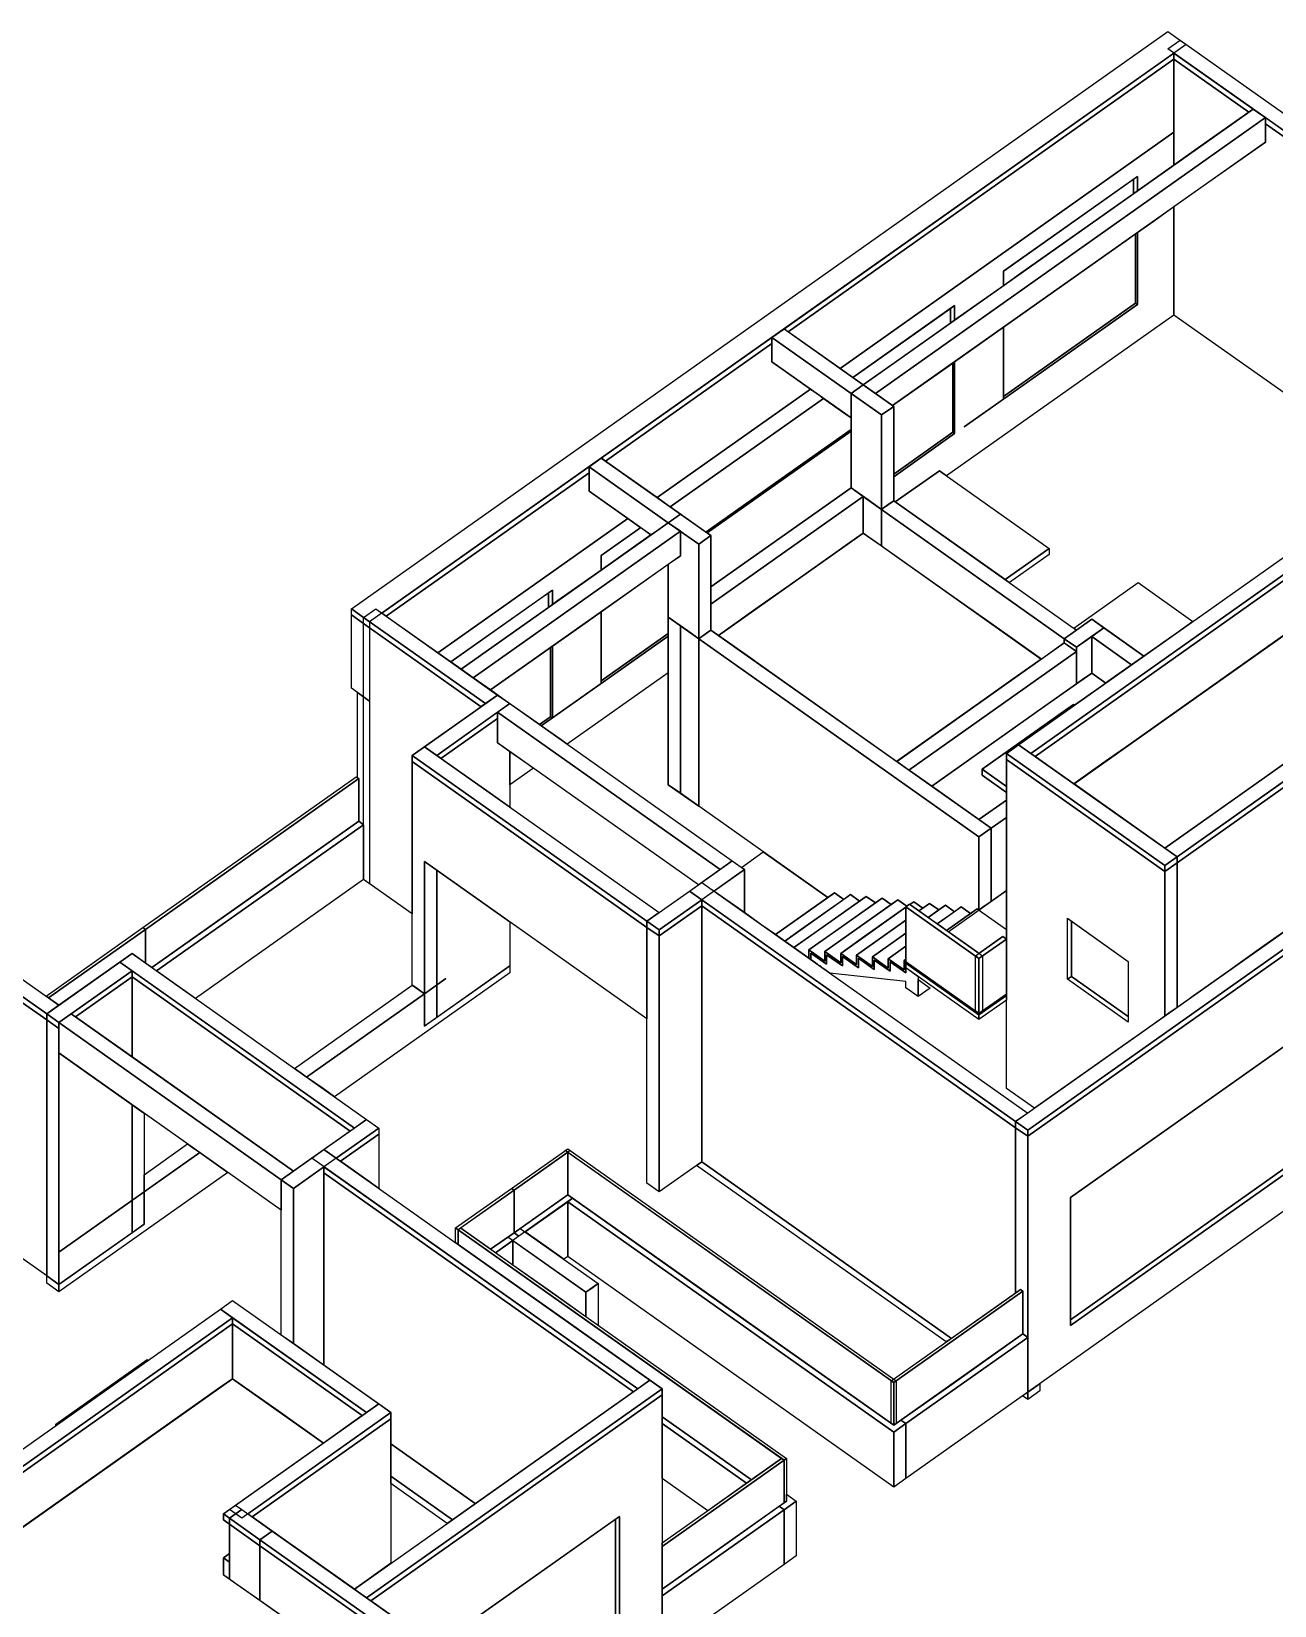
# Model space of a CAD drawing. Extents: x -28991 to 7566, y 11015 to 38494.
# Drawn here: x -15733 to -1308, y 20228 to 38494 of the extents above; entities that cross this region are included whole.
import ezdxf

# ---------------------------------------------------------------- set-up
doc = ezdxf.new("R2010")
doc.units = 0
doc.header["$LTSCALE"] = 1000
doc.header["$MEASUREMENT"] = 0
doc.layers.add('AE-FLOR', color=151, linetype='CONTINUOUS')

msp = doc.modelspace()

# ---------------------------------------------------------------- linework, layer by layer
at = {"layer": 'AE-FLOR', "linetype": 'Continuous'}
for points in [[(-12020.8152, 31793.6522), (-2545.5843, 38493.6522), (-2333.4523, 38343.6522), (-11808.6832, 31643.6522)], [(-2545.5843, 38293.6522), (-2404.163, 38393.6522), (-989.9494, 37393.6522), (-1131.3708, 37293.6522)], [(-11666.5117, 31743.1216), (-11667.262, 31743.6521), (-7141.7785, 34943.6522), (-7141.7785, 34943.6522), (-7004.0659, 35041.0297), (-2474.8737, 38243.6522), (-2474.8737, 38172.9415), (-6950.3571, 35008.2968), (-6974.8494, 35025.6155), (-7000.3571, 35043.6522), (-7004.0659, 35041.0297), (-7141.7785, 34943.6522), (-7141.7785, 34872.9415), (-9071.683, 33508.2929), (-9107.4287, 33533.5689), (-9121.683, 33543.6482), (-9263.1044, 33443.6482), (-9263.1044, 33372.9376), (-11617.262, 31708.2968)], [(-1414.2135, 37422.9416), (-1414.2135, 37493.6522), (-1467.2465, 37531.1522), (-1555.6349, 37593.6522), (-1589.4397, 37569.7486), (-1605.6348, 37558.2969), (-2474.8737, 38172.9415), (-2474.8737, 38243.6522), (-1467.2465, 37531.1522), (-1414.2135, 37493.6522), (-1414.2135, 37493.6522), (-1131.3708, 37293.6522), (-1131.3708, 37222.9415)], [(-6621.9154, 34776.0535), (-6950.3571, 35008.2968), (-2474.8737, 38172.9415), (-2474.8737, 37324.4134), (-6350.3571, 34584.0328)], [(-2474.8737, 38172.9415), (-1605.6348, 37558.2969), (-2167.3235, 37161.123), (-2474.8737, 36943.6522)], [(-6081.1239, 34393.6482), (-1555.6349, 37593.6522), (-1414.2135, 37493.6522), (-5939.7025, 34293.6482)], [(-5939.702, 34293.6485), (-1414.2135, 37493.6522), (-1414.2135, 37210.8095), (-5739.702, 34152.2272)], [(-6263.5142, 34522.6256), (-6270.0609, 34527.2548), (-6283.8487, 34537.0042), (-6350.3571, 34584.0328), (-2474.8737, 37324.4134), (-2474.8737, 36943.6522), (-2849.1736, 36678.9822), (-2899.1378, 36643.6521), (-2899.1378, 36812.2813), (-4454.7727, 35712.2814), (-4454.7727, 35543.6522), (-4956.2169, 35189.0775), (-5020.4581, 35143.6521), (-5020.4581, 35312.2813), (-6200.3571, 34477.9668)], [(-2474.8737, 35203.0931), (-2474.8737, 36460.8095), (-2029.9264, 36775.4347), (-1414.2135, 37210.8095), (-1414.2135, 37422.9416), (-1131.3708, 37222.9415), (-1131.3708, 34253.0931)], [(-4454.7727, 35712.2814), (-4431.9515, 35728.4183), (-2946.5281, 36778.7713), (-2946.5281, 36610.1421), (-4255.2924, 35684.706), (-4454.7727, 35543.6522)], [(-2946.5281, 36778.7713), (-2899.1378, 36812.2813), (-2899.1378, 36643.6521), (-2946.5281, 36610.1421)], [(-5727.57, 33047.6403), (-5727.57, 33327.3888), (-5020.4581, 33827.3924), (-5020.4581, 34660.8094), (-4772.2724, 34836.3032), (-4454.7727, 35060.8095), (-4454.7727, 34227.3925), (-4910.8364, 33904.9066), (-2899.1378, 35327.3924), (-2899.1378, 36160.8094), (-2706.1091, 36297.3014), (-2474.8737, 36460.8095), (-2474.8737, 35203.0931), (-5113.961, 33336.9765), (-5197.2348, 33395.86), (-5708.6309, 33034.2484)], [(-4454.7727, 35060.8095), (-3004.2601, 36086.4767), (-2920.7046, 36145.5594), (-2920.7046, 35342.6424), (-4454.7727, 34257.8925)], [(-2920.7046, 35342.6424), (-2920.7046, 36145.5594), (-2899.1378, 36160.8094), (-2899.1378, 35327.3924)], [(-6200.3571, 34477.9668), (-5252.9513, 35147.8838), (-5067.8484, 35278.7713), (-5067.8484, 35110.1421), (-5718.689, 34649.9284), (-6081.1183, 34393.6522)], [(-5067.8484, 35278.7713), (-5020.4581, 35312.2813), (-5020.4581, 35143.6521), (-5067.8484, 35110.1421)], [(-4454.7727, 34257.8925), (-4239.1051, 34410.3925), (-2920.7046, 35342.6424), (-2899.1378, 35327.3924), (-4454.7727, 34227.3925)], [(-7141.7785, 34943.6522), (-7000.3571, 35043.6522), (-6081.1183, 34393.6522), (-6222.5396, 34293.6522)], [(-7141.7785, 34660.8095), (-7141.7785, 34943.6522), (-6222.5396, 34293.6522), (-6222.5396, 34010.8095)], [(-8886.6512, 33377.4556), (-9071.683, 33508.2929), (-7141.7785, 34872.9415), (-7141.7785, 34660.8095), (-6986.4182, 34550.9532), (-6691.7785, 34342.6114), (-8471.683, 33084.0288)], [(-5727.57, 34143.6486), (-5739.702, 34152.2272), (-5262.3078, 34489.7959), (-5042.0249, 34645.5594), (-5042.0249, 33842.6424), (-5727.57, 33357.8888)], [(-5042.0249, 33842.6424), (-5042.0249, 34645.5594), (-5020.4581, 34660.8094), (-5020.4581, 33827.3924)], [(-8338.9784, 32990.1925), (-8348.9824, 32997.2664), (-8370.0516, 33012.1645), (-8471.683, 33084.0288), (-6691.7785, 34342.6114), (-6619.6171, 34291.5856), (-6604.6574, 34281.0075), (-6597.5542, 34275.9848), (-6541.7785, 34236.5454), (-8321.683, 32977.9628)], [(-6222.5448, 34293.6486), (-6081.1234, 34393.6486), (-5727.57, 34143.6486), (-5868.9914, 34043.6486)], [(-8202.4437, 32893.6486), (-8321.683, 32977.9628), (-6541.7785, 34236.5454), (-6279.0701, 34050.7825), (-6222.5448, 34010.8131), (-6222.5448, 33875.3816), (-6873.9024, 33414.8022), (-7906.6843, 32684.5151)], [(-5996.4342, 33037.756), (-6222.5396, 33197.6367), (-6222.5448, 33197.6331), (-6222.5448, 34293.6486), (-5868.9914, 34043.6486), (-5868.9914, 32947.6403)], [(-5868.9914, 34043.6486), (-5727.57, 34143.6486), (-5727.57, 33047.6331), (-5778.5475, 33011.5865), (-5868.9862, 32947.6367), (-5868.9862, 32523.3726), (-5868.9914, 32523.369)], [(-7902.5895, 32681.6196), (-7906.6843, 32684.5151), (-6222.5448, 33875.3816), (-6222.5448, 33856.3816), (-7893.2493, 32675.0151)], [(-7848.8903, 32643.6486), (-7893.2493, 32675.0151), (-6222.5448, 33856.3816), (-6222.5448, 33197.6331), (-7848.8903, 32047.6331)], [(-5727.57, 33357.8888), (-5042.0249, 33842.6424), (-5020.4581, 33827.3924), (-5727.57, 33327.3888)], [(-4277.9959, 30217.1804), (883.8835, 33867.1803), (1025.3048, 33767.1803), (-4136.5745, 30117.1804)], [(-4136.5745, 30117.1804), (1025.3048, 33767.1803), (1025.3048, 33696.4696), (-4086.5745, 30081.8251)], [(-3965.8638, 29996.4697), (-4032.1847, 30043.3657), (-4052.0827, 30057.4357), (-4073.5625, 30072.6242), (-4076.31, 30074.5669), (-4086.5745, 30081.8251), (1025.3048, 33696.4696), (1025.3048, 33060.0735), (851.7423, 32937.3463), (-1494.5665, 31278.2554), (-1957.4001, 30950.9827), (-3034.2456, 30189.5379), (-3272.8941, 30020.7879), (-3500.1785, 29860.0736), (-3636.5745, 29763.627)], [(-9263.1044, 33443.6482), (-9121.683, 33543.6482), (-8202.4442, 32893.6482), (-8343.8656, 32793.6482)], [(-9263.1044, 33160.8055), (-9263.1044, 33443.6482), (-8343.8656, 32793.6482), (-8508.127, 32677.4979), (-8543.8656, 32652.2269)], [(-11604.3211, 31699.1462), (-11617.262, 31708.2968), (-9263.1044, 33372.9376), (-9263.1044, 33160.8055), (-9251.154, 33152.3553), (-8813.1044, 32842.6075), (-11017.262, 31284.0327)], [(-4685, 32311.025), (-5710, 33034.2484), (-5195, 33395.86), (-3925, 32495.86), (-4435, 32134.2484)], [(-4685, 32311.025), (-5710, 33034.2484), (-5195, 33395.86), (-3925, 32495.86), (-4435, 32134.2484)], [(-4685, 32311.025), (-5710, 33034.2484), (-5195, 33395.86), (-3925, 32495.86), (-4435, 32134.2484)], [(-4685, 32311.025), (-5710, 33034.2484), (-5195, 33395.86), (-3925, 32495.86), (-4435, 32134.2484)], [(-4685, 32311.025), (-5710, 33034.2484), (-5195, 33395.86), (-3925, 32495.86), (-4435, 32134.2484)], [(-7848.8903, 32047.6331), (-6222.5448, 33197.6331), (-6222.5444, 33197.6328), (-6081.1234, 33097.6331), (-7848.8903, 31847.6331)], [(-7848.8903, 31547.6403), (-7848.8903, 31847.6331), (-6081.1234, 33097.6331), (-6081.1234, 32673.369), (-6262.9522, 32544.7966), (-6399.3163, 32448.3726), (-6929.6464, 32073.3726), (-7327.394, 31792.1226), (-7761.0172, 31485.5047)], [(-4596.194, 31623.3726), (-5091.1688, 31973.3726), (-5939.6969, 32573.3726), (-6081.1183, 32673.3726), (-6081.1183, 33097.6367), (-3747.6659, 31447.6367), (-3747.6667, 31398.1386), (-3973.5584, 31238.409), (-4012.6659, 31210.7559)], [(175, 29417.0825), (-420, 29838.627), (-640, 29995.7618), (-920, 30192.1803), (-1420, 29836.7814), (-2580, 29017.1804), (-3635, 29763.627), (1025, 33060.0735), (2080, 32313.6269), (955, 31516.2862), (920, 31492.1803), (920, 31421.4697), (950, 31401.1592), (990, 31371.4697), (990, 31033.0635), (930, 30989.8132), (920, 30983.0634), (920, 30785.0735), (1345, 30485.0736), (2610, 29588.627), (2190, 29292.0983), (1275, 28642.1803)], [(175, 29417.0825), (-420, 29838.627), (-640, 29995.7618), (-920, 30192.1803), (-1420, 29836.7814), (-2580, 29017.1804), (-3635, 29763.627), (1025, 33060.0735), (2080, 32313.6269), (955, 31516.2862), (920, 31492.1803), (920, 31421.4697), (950, 31401.1592), (990, 31371.4697), (990, 31033.0635), (930, 30989.8132), (920, 30983.0634), (920, 30785.0735), (1345, 30485.0736), (2610, 29588.627), (2190, 29292.0983), (1275, 28642.1803)], [(175, 29417.0825), (-420, 29838.627), (-640, 29995.7618), (-920, 30192.1803), (-1420, 29836.7814), (-2580, 29017.1804), (-3635, 29763.627), (1025, 33060.0735), (2080, 32313.6269), (955, 31516.2862), (920, 31492.1803), (920, 31421.4697), (950, 31401.1592), (990, 31371.4697), (990, 31033.0635), (930, 30989.8132), (920, 30983.0634), (920, 30785.0735), (1345, 30485.0736), (2610, 29588.627), (2190, 29292.0983), (1275, 28642.1803)], [(175, 29417.0825), (-420, 29838.627), (-640, 29995.7618), (-920, 30192.1803), (-1420, 29836.7814), (-2580, 29017.1804), (-3635, 29763.627), (1025, 33060.0735), (2080, 32313.6269), (955, 31516.2862), (920, 31492.1803), (920, 31421.4697), (950, 31401.1592), (990, 31371.4697), (990, 31033.0635), (930, 30989.8132), (920, 30983.0634), (920, 30785.0735), (1345, 30485.0736), (2610, 29588.627), (2190, 29292.0983), (1275, 28642.1803)], [(175, 29417.0825), (-420, 29838.627), (-640, 29995.7618), (-920, 30192.1803), (-1420, 29836.7814), (-2580, 29017.1804), (-3635, 29763.627), (1025, 33060.0735), (2080, 32313.6269), (955, 31516.2862), (920, 31492.1803), (920, 31421.4697), (950, 31401.1592), (990, 31371.4697), (990, 31033.0635), (930, 30989.8132), (920, 30983.0634), (920, 30785.0735), (1345, 30485.0736), (2610, 29588.627), (2190, 29292.0983), (1275, 28642.1803)], [(-8343.8651, 32793.6486), (-8202.4437, 32893.6486), (-7848.8903, 32643.6486), (-7990.3117, 32543.6486)], [(-5868.9862, 32947.6367), (-5848.7832, 32961.9224), (-5727.57, 33047.6331), (-5727.57, 33047.6403), (-3606.2445, 31547.6367), (-3747.6659, 31447.6367)], [(-10873.4831, 31182.3657), (-11017.262, 31284.0327), (-8813.1044, 32842.6075), (-8705.82, 32766.7459), (-8683.5789, 32751.0191), (-8673.0184, 32743.5517), (-8663.1044, 32736.5415), (-9121.6774, 32412.2814), (-9121.6774, 32243.6522), (-9623.1217, 31889.0775), (-9687.363, 31843.6521), (-9687.363, 32012.2813), (-10867.262, 31177.9667)], [(-10748.023, 31093.6522), (-8343.8656, 32793.6482), (-8202.4442, 32693.6482), (-10606.6017, 30993.6522)], [(-9121.6774, 32412.2814), (-8663.1044, 32736.5415), (-8543.8656, 32652.2269), (-9121.6774, 32243.6522)], [(-8343.8651, 29753.0894), (-8343.8651, 32310.8058), (-8202.4442, 32410.8055), (-8202.4442, 32693.6482), (-8343.8651, 32793.6486), (-7990.3117, 32543.6486), (-7990.3117, 31447.6403), (-8117.7545, 31537.756), (-8343.86, 31697.6367), (-8343.86, 29753.0931), (-7990.3117, 29503.0967), (-7990.3117, 29503.0894)], [(-10606.6017, 30993.6522), (-8202.4442, 32693.6482), (-8202.4442, 32410.8055), (-10406.6018, 30852.2308)], [(-7990.3117, 32543.6486), (-7848.8903, 32643.6486), (-7848.8903, 31547.6331), (-7899.8678, 31511.5865), (-7990.3066, 31447.6367), (-7990.3066, 29503.2037), (-7990.3117, 29503.0894)], [(-7300, 31158.6127), (-7385, 31220.3396), (-7760, 31485.5047), (-6080, 32673.369), (-5870, 32523.369), (-5870, 32523.3726), (-4015, 31210.7559), (-4340, 30980.8493), (-4650, 30759.9008), (-5695, 30022.888)], [(-7300, 31158.6127), (-7385, 31220.3396), (-7760, 31485.5047), (-6080, 32673.369), (-5870, 32523.369), (-5870, 32523.3726), (-4015, 31210.7559), (-4340, 30980.8493), (-4650, 30759.9008), (-5695, 30022.888)], [(-7300, 31158.6127), (-7385, 31220.3396), (-7760, 31485.5047), (-6080, 32673.369), (-5870, 32523.369), (-5870, 32523.3726), (-4015, 31210.7559), (-4340, 30980.8493), (-4650, 30759.9008), (-5695, 30022.888)], [(-7300, 31158.6127), (-7385, 31220.3396), (-7760, 31485.5047), (-6080, 32673.369), (-5870, 32523.369), (-5870, 32523.3726), (-4015, 31210.7559), (-4340, 30980.8493), (-4650, 30759.9008), (-5695, 30022.888)], [(-7300, 31158.6127), (-7385, 31220.3396), (-7760, 31485.5047), (-6080, 32673.369), (-5870, 32523.369), (-5870, 32523.3726), (-4015, 31210.7559), (-4340, 30980.8493), (-4650, 30759.9008), (-5695, 30022.888)], [(-4400, 32107.907), (-4435, 32134.2484), (-3925, 32495.86), (-3925, 32425.1493), (-4385, 32098.893)], [(-4400, 32107.907), (-4435, 32134.2484), (-3925, 32495.86), (-3925, 32425.1493), (-4385, 32098.893)], [(-4400, 32107.907), (-4435, 32134.2484), (-3925, 32495.86), (-3925, 32425.1493), (-4385, 32098.893)], [(-4400, 32107.907), (-4435, 32134.2484), (-3925, 32495.86), (-3925, 32425.1493), (-4385, 32098.893)], [(-4400, 32107.907), (-4435, 32134.2484), (-3925, 32495.86), (-3925, 32425.1493), (-4385, 32098.893)], [(-9121.6774, 31760.8095), (-8343.8651, 32310.8058), (-8343.8651, 31507.8888), (-9121.6774, 30957.8925)], [(-10867.262, 31177.9667), (-9804.9296, 31929.1491), (-9734.7391, 31978.7813), (-9734.7391, 31810.1521), (-9981.5887, 31635.6031), (-10748.023, 31093.6522)], [(-9734.7391, 31978.7813), (-9687.363, 32012.2813), (-9687.363, 31843.6521), (-9734.7391, 31810.1521)], [(-3189.6003, 31503.0248), (-3429.4678, 31672.6367), (-3606.2445, 31547.6367), (-3638.387, 31570.3649), (-2892.0667, 32098.093), (-2255.0253, 31647.6367), (-2450.1775, 31509.6432), (-2824.5688, 31244.9085)], [(-12020.8152, 31722.9415), (-12020.8152, 31793.6522), (-11808.6832, 31643.6522), (-11808.6832, 31572.9415)], [(-11879.394, 31693.6521), (-11737.9726, 31793.6521), (-10323.7591, 30793.6521), (-10465.1804, 30693.6521)], [(-12020.8152, 30874.4134), (-12020.8152, 31722.9415), (-11808.6832, 31572.9415), (-11808.6832, 30724.4134)], [(-11808.6832, 31572.9413), (-11879.394, 31622.9416), (-11879.394, 31693.6521), (-10465.1804, 30693.6521), (-10513.473, 30659.5041), (-10515.1804, 30658.2968)], [(-11879.394, 28653.093), (-11879.394, 31622.9414), (-10515.1804, 30658.2968), (-11313.7085, 30093.6522), (-11313.7085, 28253.0929)], [(-9687.363, 31360.8094), (-9439.1772, 31536.3032), (-9121.6774, 31760.8095), (-9121.6774, 30927.3925), (-9687.363, 30527.3924)], [(-8343.86, 29753.0931), (-8343.86, 31697.6367), (-8202.4386, 31597.6367), (-8202.4386, 29653.0931)], [(-3747.6659, 31447.6367), (-3429.4678, 31672.6367), (-3288.0465, 31572.6367), (-3606.2445, 31347.6367)], [(-9591.9107, 30276.1573), (-9817.2869, 30435.5223), (-8343.8651, 31477.3888), (-8343.8651, 31053.0894), (-9517.2619, 30223.3726)], [(-9121.6774, 30957.8925), (-8517.8082, 31384.8925), (-8343.8651, 31507.8888), (-8343.8651, 31477.3888), (-9121.6774, 30927.3925)], [(-4942.6764, 28334.507), (-5020.1764, 28279.7062), (-5126.5242, 28354.9054), (-5204.0242, 28300.1046), (-5310.3719, 28375.3039), (-5387.8719, 28320.5031), (-5494.2197, 28395.7023), (-5540.3214, 28363.1035), (-5543.7172, 28365.5046), (-5575.1154, 28343.3027), (-5678.0675, 28416.1008), (-5755.5675, 28361.3), (-5861.9152, 28436.4992), (-5939.4152, 28381.6984), (-6045.763, 28456.8977), (-6123.263, 28402.0969), (-6229.6107, 28477.2961), (-6307.1107, 28422.4953), (-6413.4585, 28497.6946), (-6490.9584, 28442.8938), (-8202.4386, 29653.0931), (-8202.4386, 31597.6367), (-4737.6154, 29147.6367), (-4737.6154, 28299.1086), (-4758.8286, 28314.1085), (-4836.3286, 28259.3077)], [(-7990.3066, 31447.6367), (-7981.6481, 31453.7591), (-7848.8903, 31547.6331), (-7848.8903, 31547.6403), (-4596.194, 29247.6367), (-4737.6154, 29147.6367)], [(-3606.2453, 30923.3732), (-3606.2453, 31298.1386), (-3744.066, 31395.5926), (-3747.6659, 31398.1381), (-3747.6659, 31447.6367), (-3606.2445, 31347.6367), (-3606.2445, 30923.3726)], [(-3606.2445, 31347.6367), (-3429.4678, 31472.6367), (-3429.4678, 31048.3727), (-3536.8195, 30972.4636), (-3606.2445, 30923.3726)], [(-3429.4678, 31472.6367), (-3288.0465, 31572.6367), (-2824.5688, 31244.9085), (-2888.7439, 31199.5299), (-2965.9902, 31144.9085)], [(-3429.4678, 31048.3727), (-3429.4678, 31472.6367), (-2965.9902, 31144.9085), (-3252.5985, 30942.2458), (-3265.9902, 30932.7765)], [(-10235.6684, 30731.3626), (-10406.6018, 30852.2308), (-9792.4853, 31286.4767), (-9708.9297, 31345.5594), (-9708.9297, 30542.6424), (-9838.8536, 30450.7723)], [(-9708.9297, 30542.6424), (-9708.9297, 31345.5594), (-9687.363, 31360.8094), (-9687.363, 30527.3924)], [(-5690.0648, 30021.1202), (-5692.5648, 30022.888), (-3747.6667, 31398.1386), (-3606.2453, 31298.1386), (-5551.1435, 29922.888)], [(-5544.2699, 29918.0276), (-5551.1435, 29922.888), (-3606.2453, 31298.1386), (-3606.2453, 30923.3721), (-3971.765, 30664.9106), (-5286.1435, 29735.5047)], [(-5285, 29735.5047), (-3980, 30659.0109), (-3605, 30923.372), (-3605, 30923.3726), (-3430, 31048.3727), (-3265, 30932.7765), (-3410, 30831.859), (-3630, 30675.2386), (-3640, 30683.2969), (-3730, 30621.2583), (-4700, 29933.2969), (-4700, 29862.5862), (-4420, 29662.5862), (-4420, 29572.6367), (-4740, 29347.6367)], [(-5285, 29735.5047), (-3980, 30659.0109), (-3605, 30923.372), (-3605, 30923.3726), (-3430, 31048.3727), (-3265, 30932.7765), (-3410, 30831.859), (-3630, 30675.2386), (-3640, 30683.2969), (-3730, 30621.2583), (-4700, 29933.2969), (-4700, 29862.5862), (-4420, 29662.5862), (-4420, 29572.6367), (-4740, 29347.6367)], [(-5285, 29735.5047), (-3980, 30659.0109), (-3605, 30923.372), (-3605, 30923.3726), (-3430, 31048.3727), (-3265, 30932.7765), (-3410, 30831.859), (-3630, 30675.2386), (-3640, 30683.2969), (-3730, 30621.2583), (-4700, 29933.2969), (-4700, 29862.5862), (-4420, 29662.5862), (-4420, 29572.6367), (-4740, 29347.6367)], [(-5285, 29735.5047), (-3980, 30659.0109), (-3605, 30923.372), (-3605, 30923.3726), (-3430, 31048.3727), (-3265, 30932.7765), (-3410, 30831.859), (-3630, 30675.2386), (-3640, 30683.2969), (-3730, 30621.2583), (-4700, 29933.2969), (-4700, 29862.5862), (-4420, 29662.5862), (-4420, 29572.6367), (-4740, 29347.6367)], [(-5285, 29735.5047), (-3980, 30659.0109), (-3605, 30923.372), (-3605, 30923.3726), (-3430, 31048.3727), (-3265, 30932.7765), (-3410, 30831.859), (-3630, 30675.2386), (-3640, 30683.2969), (-3730, 30621.2583), (-4700, 29933.2969), (-4700, 29862.5862), (-4420, 29662.5862), (-4420, 29572.6367), (-4740, 29347.6367)], [(-11879.3939, 28653.0931), (-11879.3939, 29289.4892), (-11935.9626, 29329.4893), (-11935.9626, 29824.4638), (-11950.1045, 29834.4636), (-11950.1045, 30824.4134), (-11808.6832, 30724.4134), (-11808.6832, 28603.0931)], [(-11172.2871, 30193.6522), (-10323.7591, 30793.6521), (-10182.3377, 30693.6521), (-11030.8658, 30093.6522)], [(-10323.759, 30593.6522), (-10182.3376, 30693.6522), (-7601.3979, 28868.6522), (-7742.8193, 28768.6522)], [(-10983.6481, 30060.2642), (-11030.8658, 30093.6522), (-10323.759, 30593.6522), (-10323.759, 30522.9415), (-10980.8658, 30058.2968)], [(-10412.1383, 29656.1458), (-10980.8658, 30058.2968), (-10323.759, 30522.9415), (-10323.759, 30240.0988), (-10280.592, 30209.5751), (-10182.3377, 30140.0989), (-10182.3377, 29493.6522)], [(-10323.759, 30240.0988), (-10323.759, 30593.6522), (-7742.8193, 28768.6522), (-7970.7418, 28607.4866), (-7992.8192, 28591.8755)], [(-9838.8536, 30450.7723), (-9708.9297, 30542.6424), (-9687.363, 30527.3924), (-9817.2869, 30435.5223)], [(-4700, 29933.2969), (-3640, 30683.2969), (-3630, 30675.2386), (-3650, 30661.8082), (-4420, 30117.1804), (-4420, 29733.2969)], [(-4700, 29933.2969), (-3640, 30683.2969), (-3630, 30675.2386), (-3650, 30661.8082), (-4420, 30117.1804), (-4420, 29733.2969)], [(-4700, 29933.2969), (-3640, 30683.2969), (-3630, 30675.2386), (-3650, 30661.8082), (-4420, 30117.1804), (-4420, 29733.2969)], [(-4700, 29933.2969), (-3640, 30683.2969), (-3630, 30675.2386), (-3650, 30661.8082), (-4420, 30117.1804), (-4420, 29733.2969)], [(-4700, 29933.2969), (-3640, 30683.2969), (-3630, 30675.2386), (-3650, 30661.8082), (-4420, 30117.1804), (-4420, 29733.2969)], [(-11313.7085, 30093.6522), (-11172.2871, 30193.6522), (-8449.926, 28268.6522), (-8591.3474, 28168.6522)], [(-10182.3377, 30140.0989), (-9970.5805, 29990.3639), (-9908.6832, 29946.5959), (-10182.3377, 29753.093)], [(-4419.4172, 30117.1804), (-4277.9959, 30217.1804), (-2439.5183, 28917.1804), (-2580.9396, 28817.1804)], [(-2580.9396, 29017.1804), (-989.9494, 30142.1803), (-848.5281, 30042.1803), (-2439.5183, 28917.1804)], [(-11313.7085, 30022.9415), (-11313.7085, 30093.6522), (-8591.3474, 28168.6522), (-8591.3474, 28097.9415)], [(-11172.2871, 28862.2813), (-11172.2871, 27327.8596), (-11285.948, 27408.23), (-11313.7085, 27427.8596), (-11313.7085, 30022.9415), (-8591.3474, 28097.9415), (-8591.3474, 27037.2813)], [(-4419.4172, 30046.4697), (-4419.4172, 30117.1804), (-2580.9396, 28817.1804), (-2580.9396, 28746.4697)], [(-4419.4172, 26228.0931), (-4419.4172, 30046.4697), (-2580.9396, 28746.4697), (-2580.9396, 27068.6523), (-2876.2891, 26859.8086), (-2964.4861, 26797.4439), (-4094.5435, 25998.3727)], [(-2439.5183, 28917.1804), (-919.2387, 29992.1803), (-919.2387, 29921.4697), (-2439.5183, 28846.4697)], [(-14439.1205, 28094.4639), (-11964.2469, 29844.4638), (-11935.9626, 29824.4638), (-14410.8362, 28074.4639)], [(-14346.3074, 27638.0236), (-14410.8362, 27683.6524), (-14410.8362, 28074.4639), (-11935.9626, 29824.4638), (-11935.9626, 29329.489), (-14337.1817, 27631.5707)], [(-4700, 29862.5862), (-4700, 29933.2969), (-4420, 29733.2969), (-4420, 29662.5862)], [(-4700, 29862.5862), (-4700, 29933.2969), (-4420, 29733.2969), (-4420, 29662.5862)], [(-4700, 29862.5862), (-4700, 29933.2969), (-4420, 29733.2969), (-4420, 29662.5862)], [(-4700, 29862.5862), (-4700, 29933.2969), (-4420, 29733.2969), (-4420, 29662.5862)], [(-4700, 29862.5862), (-4700, 29933.2969), (-4420, 29733.2969), (-4420, 29662.5862)], [(-2439.5183, 28846.4697), (-919.2387, 29921.4697), (-919.2387, 29037.5862), (-1202.0815, 28837.5862), (-1202.0815, 28554.7788), (-919.2387, 28754.7788), (-919.2387, 28243.6522), (-1430.3471, 27882.244), (-1594.6319, 27766.0771), (-1731.4437, 27669.3366), (-1841.6393, 27591.4165), (-1921.231, 27535.1367), (-2274.487, 27285.347), (-2295.7033, 27270.3448), (-2439.5183, 27168.6523)], [(-4737.6154, 29347.6367), (-4419.4172, 29572.6367), (-4419.4172, 29372.6367), (-4596.194, 29247.6367)], [(-14284.649, 27594.4245), (-14337.1817, 27631.5707), (-13378.4604, 28309.4891), (-11935.9626, 29329.489), (-11879.394, 29289.4891), (-14280.6131, 27591.5707)], [(-14265.0591, 27580.5724), (-14280.6131, 27591.5707), (-11879.394, 29289.4891), (-11879.394, 28653.093), (-13830.6131, 27273.3727)], [(-4737.6154, 29147.6367), (-4596.194, 29247.6367), (-4596.194, 28399.1086), (-4675.9042, 28342.7449), (-4737.6154, 28299.1086)], [(-4596.194, 29247.6367), (-4419.4172, 29372.6367), (-4419.4172, 28524.1086), (-4448.6207, 28503.4587), (-4596.194, 28399.1086)], [(-11172.2871, 28862.2813), (-11030.8658, 28762.2813), (-11030.8658, 27053.093), (-11172.2871, 26953.093)], [(-8096.3722, 28518.6525), (-7601.3975, 28868.6525), (-7459.9761, 28768.6525), (-7954.9508, 28418.6525)], [(-7255.9664, 28124.3952), (-7459.9761, 28268.6518), (-7459.9761, 28768.6525), (-7494.936, 28793.3729), (-7240.7734, 28973.093), (-6490.9585, 28442.8938), (-7098.675, 28013.1734)], [(-2580.9396, 28817.1804), (-2439.5183, 28917.1804), (-2439.5183, 28846.4697), (-2580.9396, 28746.4697)], [(-11030.8658, 28762.2813), (-10683.0608, 28516.346), (-10182.3377, 28162.2814), (-10182.3377, 27653.093), (-11030.8658, 27053.093)], [(-7526.1394, 28315.4364), (-7813.5299, 28518.6522), (-7459.9761, 28768.6525), (-7459.9761, 28268.6518)], [(-4313.3514, 25843.6522), (-282.8428, 28693.6521), (-141.4214, 28593.6521), (-4171.93, 25743.6522)], [(-2580.9396, 28746.4697), (-2439.5183, 28846.4697), (-2439.5183, 27168.6523), (-2518.7982, 27112.5929), (-2580.9396, 27068.6523)], [(-8591.3474, 28168.6522), (-8096.3726, 28518.6522), (-7954.9513, 28418.6522), (-8449.926, 28068.6522)], [(-8096.3726, 28518.6522), (-7954.9513, 28618.6522), (-4171.93, 25943.6522), (-4313.3514, 25843.6522)], [(-7098.675, 28013.1734), (-6413.4585, 28497.6946), (-6307.1107, 28422.4953), (-6797.9466, 28075.422), (-6992.3272, 27937.9741)], [(-5095, 28047.3066), (-4420, 28524.1086), (-4420, 27960.5047), (-4460, 27990.5047), (-4740, 27795.5046)], [(-5095, 28047.3066), (-4420, 28524.1086), (-4420, 27960.5047), (-4460, 27990.5047), (-4740, 27795.5046)], [(-5095, 28047.3066), (-4420, 28524.1086), (-4420, 27960.5047), (-4460, 27990.5047), (-4740, 27795.5046)], [(-5095, 28047.3066), (-4420, 28524.1086), (-4420, 27960.5047), (-4460, 27990.5047), (-4740, 27795.5046)], [(-5095, 28047.3066), (-4420, 28524.1086), (-4420, 27960.5047), (-4460, 27990.5047), (-4740, 27795.5046)], [(-4171.93, 25743.6522), (-141.4214, 28593.6521), (-141.4214, 28522.9414), (-4171.93, 25672.9415)], [(-4171.93, 25672.9415), (-141.4214, 28522.9414), (-141.4214, 27462.2813), (-3676.9552, 24962.2814), (-3676.9552, 23477.3925), (-141.4214, 25977.3924), (-141.4214, 25553.093), (-4171.93, 22703.093)], [(-8449.926, 28068.6522), (-7954.9513, 28418.6522), (-7954.9513, 28347.9415), (-8449.926, 27997.9415)], [(-8449.926, 27997.9415), (-7954.9513, 28347.9415), (-7954.9513, 25378.093), (-8449.926, 25028.093)], [(-7954.9513, 28347.9415), (-7954.9513, 28418.6522), (-4313.3514, 25843.6522), (-4313.3514, 25772.9415)], [(-7954.9513, 25378.093), (-7954.9513, 28347.9415), (-4313.3514, 25772.9415), (-4313.3514, 23854.4639), (-4791.4079, 23516.4268), (-5056.7828, 23328.7784)], [(-6992.3272, 27937.9741), (-6229.6107, 28477.2961), (-6123.263, 28402.0969), (-6614.0988, 28055.0235), (-6885.9794, 27862.7749)], [(-6885.9794, 27862.7749), (-6045.763, 28456.8977), (-5939.4152, 28381.6984), (-6430.251, 28034.6251), (-6710.4434, 27836.4992), (-6710.4434, 27738.6522)], [(-6710.4434, 27836.4992), (-5861.9152, 28436.4992), (-5755.5675, 28361.3), (-6246.4033, 28014.2266), (-6526.5956, 27816.1008), (-6526.5956, 27706.4992)], [(-6526.5956, 27816.1008), (-5678.0675, 28416.1008), (-5575.1154, 28343.3027), (-5586.1436, 28335.5046), (-5586.1436, 28330.7023), (-6062.5555, 27993.8282), (-6342.7478, 27795.7023), (-6342.7478, 27686.1008)], [(-6342.7478, 27795.7023), (-5586.1436, 28330.7023), (-5586.1436, 28180.3039), (-5878.7078, 27973.4297), (-6158.9001, 27775.3039), (-6158.9001, 27665.7023)], [(-5586.1436, 28335.5046), (-5543.7172, 28365.5046), (-4695.189, 27765.5046), (-4737.6154, 27735.5046)], [(-5586.1436, 27699.1085), (-5586.1436, 28335.5046), (-4737.6154, 27735.5046), (-4737.6154, 27099.1085)], [(-5530.3327, 28356.0404), (-5540.3214, 28363.1035), (-5494.2197, 28395.7023), (-5387.8719, 28320.5031), (-5433.9737, 28287.9042)], [(-5407.1933, 28268.9677), (-5433.9737, 28287.9042), (-5310.3719, 28375.3039), (-5204.0242, 28300.1046), (-5327.6259, 28212.705)], [(-5284.0539, 28181.8949), (-5327.6259, 28212.705), (-5126.5242, 28354.9054), (-5020.1764, 28279.7062), (-5221.2781, 28137.5058)], [(-5160.9144, 28094.8222), (-5221.2781, 28137.5058), (-4942.6764, 28334.507), (-4836.3286, 28259.3077), (-5114.9304, 28062.3066)], [(-4749.9261, 27804.2096), (-5114.9304, 28062.3066), (-4758.8286, 28314.1085), (-4419.4172, 28074.1084), (-4419.4172, 27960.5047), (-4461.8437, 27990.5047), (-4737.6154, 27795.5046)], [(-16970.5625, 28093.6523), (-16829.1412, 28193.6523), (-15414.9276, 27193.6523), (-15556.349, 27093.6523)], [(-8591.3474, 28097.9415), (-8591.3474, 28168.6522), (-8449.926, 28068.6522), (-8449.926, 27997.9415)], [(-6158.9001, 27775.3039), (-5586.1436, 28180.3039), (-5586.1436, 28029.9054), (-5694.86, 27953.0313), (-5975.0523, 27754.9054), (-5975.0523, 27645.3039)], [(-3712.3105, 28202.9668), (-3664.9343, 28169.4668), (-3664.9343, 27529.3954), (-3712.3105, 27495.8954)], [(-3712.3105, 27495.8954), (-3712.3105, 28202.9668), (-3005.2037, 27702.9668), (-3005.2037, 26995.8954)], [(-3664.9343, 27529.3954), (-3664.9343, 28169.4668), (-3597.9343, 28122.0907), (-3005.2037, 27702.9668), (-3005.2037, 27062.8954)], [(-15839.1919, 27222.9418), (-15839.1919, 27293.6522), (-15980.6132, 27393.6522), (-16014.4179, 27369.7487), (-16030.613, 27358.297), (-16899.8519, 27972.9416), (-16899.8519, 28043.6523), (-15556.349, 27093.6523), (-15556.349, 27022.9416)], [(-15551.1383, 27289.9678), (-15563.994, 27299.0582), (-14439.1203, 28094.464), (-14410.8361, 28074.464), (-15535.7097, 27279.0582)], [(-15535.7097, 27279.0582), (-14410.8361, 28074.464), (-14410.8361, 27683.6523), (-14566.3996, 27793.6523), (-14707.8209, 27693.6523), (-15414.9276, 27193.6523)], [(-8591.3474, 25128.093), (-8591.3474, 28097.9415), (-8449.926, 27997.9415), (-8449.926, 25028.093)], [(-5975.0523, 27754.9054), (-5586.1436, 28029.9054), (-5586.1436, 27879.507), (-5791.2045, 27734.507), (-5791.2045, 27624.9054)], [(-4780.0418, 27765.5046), (-4461.8437, 27990.5047), (-4419.4172, 27960.5047), (-4737.6154, 27735.5046)], [(-4737.6154, 27735.5046), (-4419.4172, 27960.5047), (-4419.4172, 27324.1086), (-4737.6154, 27099.1085)], [(-14707.8209, 27693.6523), (-14566.3996, 27793.6523), (-11844.0384, 25868.6523), (-11985.4598, 25768.6523)], [(-5586.1436, 27677.8953), (-5586.1436, 27568.2938), (-5769.9913, 27698.2938), (-5769.9913, 27588.6922), (-5953.8391, 27718.6922), (-5953.8391, 27609.0907), (-6137.6869, 27739.0907), (-6137.6869, 27629.4891), (-6321.5346, 27759.4891), (-6321.5346, 27649.8876), (-6505.3824, 27779.8876), (-6505.3824, 27670.286), (-6689.2301, 27800.286), (-6689.2301, 27723.6522), (-6694.5763, 27727.4324), (-6710.4434, 27738.6522), (-6710.4434, 27836.4992), (-6526.5956, 27706.4992), (-6526.5956, 27816.1008), (-6342.7478, 27686.1008), (-6342.7478, 27795.7023), (-6158.9001, 27665.7023), (-6158.9001, 27775.3039), (-5975.0523, 27645.3039), (-5975.0523, 27754.9054), (-5791.2045, 27624.9054), (-5791.2045, 27734.507), (-5607.3568, 27604.507), (-5607.3568, 27714.1085), (-4737.6154, 27099.1085), (-4737.6154, 27077.8953)], [(-5586.1436, 27395.0526), (-5586.1436, 27469.5067), (-6468.2222, 27567.376), (-6538.5484, 27617.1041), (-6546.449, 27622.6907), (-6556.3495, 27629.6913), (-6569.1191, 27638.7208), (-6586.2164, 27650.8105), (-6610.2903, 27667.8333), (-6633.9295, 27684.5487), (-6689.2301, 27723.6522), (-6689.2301, 27800.286), (-6505.3824, 27670.286), (-6505.3824, 27779.8876), (-6321.5346, 27649.8876), (-6321.5346, 27759.4891), (-6137.6869, 27629.4891), (-6137.6869, 27739.0907), (-5953.8391, 27609.0907), (-5953.8391, 27718.6922), (-5769.9913, 27588.6922), (-5769.9913, 27698.2938), (-5586.1436, 27568.2938), (-5586.1436, 27628.3978), (-5561.3948, 27610.8978), (-5444.7222, 27528.3978), (-5444.7222, 27295.0526)], [(-5586.1436, 27395.0526), (-5586.1436, 27469.5067), (-6468.2222, 27567.376), (-6538.5484, 27617.1041), (-6546.449, 27622.6907), (-6556.3495, 27629.6913), (-6569.1191, 27638.7208), (-6586.2164, 27650.8105), (-6610.2903, 27667.8333), (-6633.9295, 27684.5487), (-6689.2301, 27723.6522), (-6689.2301, 27800.286), (-6505.3824, 27670.286), (-6505.3824, 27779.8876), (-6321.5346, 27649.8876), (-6321.5346, 27759.4891), (-6137.6869, 27629.4891), (-6137.6869, 27739.0907), (-5953.8391, 27609.0907), (-5953.8391, 27718.6922), (-5769.9913, 27588.6922), (-5769.9913, 27698.2938), (-5586.1436, 27568.2938), (-5586.1436, 27628.3978), (-5561.3948, 27610.8978), (-5444.7222, 27528.3978), (-5444.7222, 27295.0526)], [(-5586.1436, 27395.0526), (-5586.1436, 27469.5067), (-6468.2222, 27567.376), (-6538.5484, 27617.1041), (-6546.449, 27622.6907), (-6556.3495, 27629.6913), (-6569.1191, 27638.7208), (-6586.2164, 27650.8105), (-6610.2903, 27667.8333), (-6633.9295, 27684.5487), (-6689.2301, 27723.6522), (-6689.2301, 27800.286), (-6505.3824, 27670.286), (-6505.3824, 27779.8876), (-6321.5346, 27649.8876), (-6321.5346, 27759.4891), (-6137.6869, 27629.4891), (-6137.6869, 27739.0907), (-5953.8391, 27609.0907), (-5953.8391, 27718.6922), (-5769.9913, 27588.6922), (-5769.9913, 27698.2938), (-5586.1436, 27568.2938), (-5586.1436, 27628.3978), (-5561.3948, 27610.8978), (-5444.7222, 27528.3978), (-5444.7222, 27295.0526)], [(-5586.1436, 27395.0526), (-5586.1436, 27469.5067), (-6468.2222, 27567.376), (-6538.5484, 27617.1041), (-6546.449, 27622.6907), (-6556.3495, 27629.6913), (-6569.1191, 27638.7208), (-6586.2164, 27650.8105), (-6610.2903, 27667.8333), (-6633.9295, 27684.5487), (-6689.2301, 27723.6522), (-6689.2301, 27800.286), (-6505.3824, 27670.286), (-6505.3824, 27779.8876), (-6321.5346, 27649.8876), (-6321.5346, 27759.4891), (-6137.6869, 27629.4891), (-6137.6869, 27739.0907), (-5953.8391, 27609.0907), (-5953.8391, 27718.6922), (-5769.9913, 27588.6922), (-5769.9913, 27698.2938), (-5586.1436, 27568.2938), (-5586.1436, 27628.3978), (-5561.3948, 27610.8978), (-5444.7222, 27528.3978), (-5444.7222, 27295.0526)], [(-5586.1436, 27395.0526), (-5586.1436, 27469.5067), (-6468.2222, 27567.376), (-6538.5484, 27617.1041), (-6546.449, 27622.6907), (-6556.3495, 27629.6913), (-6569.1191, 27638.7208), (-6586.2164, 27650.8105), (-6610.2903, 27667.8333), (-6633.9295, 27684.5487), (-6689.2301, 27723.6522), (-6689.2301, 27800.286), (-6505.3824, 27670.286), (-6505.3824, 27779.8876), (-6321.5346, 27649.8876), (-6321.5346, 27759.4891), (-6137.6869, 27629.4891), (-6137.6869, 27739.0907), (-5953.8391, 27609.0907), (-5953.8391, 27718.6922), (-5769.9913, 27588.6922), (-5769.9913, 27698.2938), (-5586.1436, 27568.2938), (-5586.1436, 27628.3978), (-5561.3948, 27610.8978), (-5444.7222, 27528.3978), (-5444.7222, 27295.0526)], [(-5791.2045, 27734.507), (-5586.1436, 27879.507), (-5586.1436, 27729.1085), (-5607.3568, 27714.1085), (-5607.3568, 27604.507)], [(-4780.0418, 27129.1085), (-4780.0418, 27765.5046), (-4737.6154, 27735.5046), (-4737.6154, 27099.1085)], [(-4737.6154, 27735.5046), (-4695.189, 27765.5046), (-4695.189, 27129.1085), (-4737.6154, 27099.1085)], [(-15556.349, 27093.6523), (-14707.8209, 27693.6523), (-14566.3996, 27593.6523), (-15414.9276, 26993.6523)], [(-15264.6513, 27087.3907), (-15273.5064, 27093.6522), (-14566.3996, 27593.6523), (-14566.3996, 27522.9416), (-15223.5064, 27058.2968)], [(-14566.3996, 27522.9416), (-14566.3996, 27593.6523), (-11985.4598, 25768.6523), (-12034.558, 25733.9346), (-12035.4598, 25733.2969)], [(-12349.5877, 26226.1295), (-12539.9782, 26360.756), (-11172.2871, 27327.8596), (-11172.2871, 26953.093), (-11148.3545, 26970.016), (-10182.3377, 27653.093), (-10182.3376, 27568.2402), (-12214.9782, 26130.9463)], [(-5607.3568, 27714.1085), (-5586.1436, 27729.1085), (-5586.1436, 27699.1085)], [(-5585, 27628.3978), (-5585, 27699.1085), (-4740, 27099.1085), (-4740, 27028.3978)], [(-5585, 27628.3978), (-5585, 27699.1085), (-4740, 27099.1085), (-4740, 27028.3978)], [(-5585, 27628.3978), (-5585, 27699.1085), (-4740, 27099.1085), (-4740, 27028.3978)], [(-5585, 27628.3978), (-5585, 27699.1085), (-4740, 27099.1085), (-4740, 27028.3978)], [(-5585, 27628.3978), (-5585, 27699.1085), (-4740, 27099.1085), (-4740, 27028.3978)], [(-15223.5064, 27058.2968), (-14566.3996, 27522.9416), (-14566.3996, 26593.6521)], [(-14566.3996, 26593.6521), (-14566.3996, 27522.9416), (-12035.4598, 25733.2969), (-12612.6667, 25325.15), (-12692.5668, 25268.6521)], [(-12603.6982, 26405.8128), (-12681.3995, 26460.756), (-11313.7085, 27427.8596), (-11199.0425, 27346.7785), (-11172.2871, 27327.8596), (-12539.9782, 26360.756)], [(-11172.2871, 27327.8596), (-10923.7896, 27503.5739), (-11172.2871, 27327.8596)], [(-5444.7222, 27493.0425), (-5331.4263, 27412.9302), (-5304.7222, 27394.0475), (-5444.7222, 27295.0526)], [(-5444.7222, 27493.0425), (-5331.4263, 27412.9302), (-5304.7222, 27394.0475), (-5444.7222, 27295.0526)], [(-5444.7222, 27493.0425), (-5331.4263, 27412.9302), (-5304.7222, 27394.0475), (-5444.7222, 27295.0526)], [(-5444.7222, 27493.0425), (-5331.4263, 27412.9302), (-5304.7222, 27394.0475), (-5444.7222, 27295.0526)], [(-5444.7222, 27493.0425), (-5331.4263, 27412.9302), (-5304.7222, 27394.0475), (-5444.7222, 27295.0526)], [(-3712.3105, 27495.8954), (-3664.9343, 27529.3954), (-3428.0535, 27361.8954), (-3005.2037, 27062.8954), (-3005.2037, 26995.8954)], [(-3676.9552, 24962.2814), (-348.3213, 27315.9809), (-188.7975, 27428.7813), (-188.7975, 26010.8923), (-2539.9275, 24348.3924), (-3676.9552, 23544.3925)], [(-16899.8519, 25003.0932), (-16899.8519, 26260.8096), (-16454.9046, 26575.4348), (-15839.1919, 27010.8095), (-15839.1919, 27222.9418), (-15556.349, 27022.9416), (-15556.349, 24053.0932)], [(-4740, 27099.1085), (-4420, 27324.1086), (-4420, 27253.3979), (-4740, 27028.3978)], [(-4740, 27099.1085), (-4420, 27324.1086), (-4420, 27253.3979), (-4740, 27028.3978)], [(-4740, 27099.1085), (-4420, 27324.1086), (-4420, 27253.3979), (-4740, 27028.3978)], [(-4740, 27099.1085), (-4420, 27324.1086), (-4420, 27253.3979), (-4740, 27028.3978)], [(-4740, 27099.1085), (-4420, 27324.1086), (-4420, 27253.3979), (-4740, 27028.3978)], [(-4737.6154, 27099.1085), (-4419.4172, 27324.1086), (-4419.4172, 27302.8954), (-4737.6154, 27077.8953)], [(-15556.349, 27022.9416), (-15556.349, 27093.6523), (-15414.9276, 26993.6523), (-15414.9276, 26922.9416)], [(-15414.9278, 26993.6522), (-15273.5064, 27093.6522), (-12692.5668, 25268.6522), (-12833.9881, 25168.6522)], [(-15556.349, 24053.0932), (-15556.349, 27022.9416), (-15414.9276, 26922.9416), (-15414.9276, 23953.0932)], [(-15414.9276, 26640.0987), (-15414.9278, 26993.6522), (-12833.9881, 25168.6522), (-12833.9881, 24815.0988)], [(-15414.9276, 26640.0987), (-15279.3227, 26544.2115), (-14566.3996, 26040.0987), (-14566.3996, 24553.0931), (-15414.9276, 23953.0932)], [(-14566.3996, 26040.0987), (-14466.6956, 25969.5974), (-14424.9782, 25940.0987), (-14424.9782, 24653.0931), (-14566.3996, 24553.0931)], [(-3676.9552, 23544.3925), (-2539.9275, 24348.3924), (-188.7976, 26010.8924), (-141.4214, 25977.3924), (-3676.9552, 23477.3925)], [(-12339.0132, 25518.6523), (-11844.0384, 25868.6523), (-11702.6171, 25768.6523), (-12197.5918, 25418.6523)], [(-12152.1792, 25386.5407), (-12197.5918, 25418.6523), (-11702.6171, 25768.6523), (-11702.6171, 25697.9416), (-12147.5918, 25383.2969)], [(-4313.3514, 25772.9415), (-4313.3514, 25843.6522), (-4171.93, 25743.6522), (-4171.93, 25672.9415)], [(-4202.2346, 23360.9177), (-4228.4986, 23379.4891), (-4228.4986, 23874.4639), (-4256.7828, 23894.4639), (-4313.3514, 23854.4639), (-4313.3514, 25772.9415), (-4171.93, 25672.9415), (-4171.93, 23339.4891)], [(-14424.9782, 25027.8597), (-14424.9782, 25227.8597), (-13921.3491, 25583.9792), (-13877.16, 25552.7327), (-13779.9278, 25483.9792), (-15414.9278, 24327.8596)], [(-11787.4932, 25128.6687), (-12147.5918, 25383.2969), (-11702.6171, 25697.9416), (-11702.6171, 25068.6523)], [(-15414.9276, 23953.0932), (-14424.9782, 24653.0931), (-14424.9782, 25027.8597), (-13779.9278, 25483.9792), (-13671.6516, 25407.4164), (-13454.9278, 25254.1695), (-15414.9278, 23868.2402)], [(-12833.9876, 25168.6525), (-12339.0129, 25518.6525), (-12197.5916, 25418.6525), (-12692.5663, 25068.6525)], [(-12480.4345, 25418.6523), (-12339.0132, 25518.6523), (-8555.9919, 22843.6523), (-8697.4133, 22743.6523)], [(-10161.1244, 25069.4639), (-9510.5862, 25529.4639), (-9482.3019, 25509.4639), (-10132.8401, 25049.4639)], [(-10132.8401, 25049.4639), (-9510.5862, 25489.4639), (-9510.5862, 24994.4891), (-10132.8401, 24554.4892)], [(-9538.8705, 25509.4639), (-9510.5862, 25529.4639), (-5699.2807, 22834.4639), (-5727.5649, 22814.4639)], [(-9510.5862, 24994.4891), (-9510.5862, 25489.4639), (-5727.5649, 22814.4639), (-5727.5649, 22319.4891)], [(-12528.6024, 23151.2401), (-12692.5663, 23267.1801), (-12692.5663, 25068.6525), (-12339.0132, 25318.6523), (-12339.0132, 23017.1803)], [(-12339.0132, 25247.9416), (-12339.0132, 25318.6523), (-8697.4133, 22743.6523), (-8746.761, 22708.7581), (-8747.4133, 22708.2969)], [(-11561.1958, 21728.0932), (-11561.1958, 22467.1804), (-12339.0132, 23017.1803), (-12339.0132, 25247.9416), (-8747.4133, 22708.2969), (-10079.9505, 21766.0508), (-10847.4133, 21223.3727)], [(-8014.9513, 25335.6666), (-7954.9513, 25378.093), (-5056.7828, 23328.7784), (-5116.7828, 23286.352)], [(-12833.9881, 25168.6522), (-12833.9876, 25168.6514), (-12833.9876, 24815.0992), (-12833.9881, 24815.0988)], [(-12776.3557, 23326.4281), (-12833.9876, 23367.1801), (-12833.9876, 25168.6525), (-12692.5663, 25068.6525), (-12692.5663, 23267.1801)], [(-10811.6625, 24609.464), (-10161.1244, 25069.4639), (-10132.8401, 25049.4639), (-10783.3783, 24589.464)], [(-10722.1548, 24586.1724), (-10755.094, 24609.464), (-10132.8401, 25049.4639), (-10132.8401, 24554.4892), (-10405.094, 24361.9766)], [(-10132.8402, 24554.4891), (-9849.9975, 24754.4891), (-9510.5862, 24994.4891), (-9454.0177, 24954.4891), (-10076.2716, 24514.4891)], [(-9758.0658, 24389.4838), (-10005.5608, 24564.4892), (-9510.5862, 24914.4891), (-9510.5862, 24278.093), (-9555.5608, 24246.2912)], [(-9510.5862, 24914.4891), (-9454.0177, 24954.4891), (-7940.8092, 23884.4891), (-5727.5649, 22319.4891), (-5644.8268, 22377.9938), (-5642.7121, 22379.4891), (-5586.1436, 22339.4891), (-5727.5649, 22239.4891)], [(-9510.5862, 24278.093), (-9510.5862, 24914.4891), (-5727.5649, 22239.4891), (-5727.5649, 21603.093)], [(-10801.9019, 24431.7504), (-10811.6625, 24438.6523), (-10811.6625, 24609.464), (-10783.3783, 24589.464), (-10783.3783, 24418.6523)], [(-10783.3783, 24589.464), (-10755.094, 24609.464), (-6972.0727, 21934.464), (-7000.357, 21914.464)], [(-8414.5706, 22419.4892), (-8414.5706, 22743.6523), (-9477.8889, 23495.5319), (-10783.3783, 24418.6523), (-10783.3783, 24589.464), (-7028.6413, 21934.464), (-7346.6067, 21709.6284), (-7378.6413, 21686.9766)], [(-10402.9763, 24360.4791), (-10405.094, 24361.9766), (-10132.8401, 24554.4892), (-10076.2715, 24514.4892), (-10348.5255, 24321.9766)], [(-10203.5509, 24504.4891), (-10201.3751, 24506.0276), (-10062.1295, 24604.4891), (-9157.0328, 23964.4891), (-9298.4542, 23864.4891)], [(-10203.5507, 24504.4892), (-10064.3051, 24602.9507), (-10062.1294, 24604.4892), (-9157.0327, 23964.4892), (-9298.454, 23864.4892)], [(-10348.5255, 24321.9766), (-10146.9823, 24464.4891), (-10146.9823, 24179.4641)], [(-9710.157, 23870.5819), (-10146.9823, 24179.4641), (-10146.9823, 24464.4891), (-9298.4542, 23864.4891), (-9298.4542, 23579.4641)], [(-9710.1572, 23870.582), (-10146.9822, 24179.464), (-10146.9822, 24464.4892), (-9298.454, 23864.4892), (-9298.454, 23579.464)], [(-15556.3491, 23968.2402), (-15556.349, 24053.0932), (-15441.0364, 23971.5549), (-15414.9278, 23953.0933), (-15414.9278, 23868.2402)], [(-9205.7849, 23513.937), (-9206.0871, 23514.1507), (-9298.4542, 23579.4641), (-9298.4542, 23864.4891), (-9215.6114, 23923.0678), (-9157.0327, 23964.4892), (-9157.0327, 23479.464)], [(-13541.0948, 23667.1804), (-13399.6734, 23767.1804), (-11702.6172, 22567.1804), (-11844.0385, 22467.1804)], [(-5755.8492, 22834.4639), (-4256.7828, 23894.4639), (-4228.4986, 23874.4639), (-5727.5649, 22814.4639)], [(-5727.5649, 22814.4639), (-4228.4986, 23874.4639), (-4228.4986, 23379.4891), (-5727.5649, 22319.4891)], [(-18702.9742, 20017.1804), (-13541.0948, 23667.1804), (-13399.6734, 23567.1804), (-18561.5528, 19917.1804)], [(-18561.5528, 19917.1804), (-13399.6734, 23567.1804), (-13399.6734, 23496.4697), (-18511.5528, 19881.8251)], [(-13399.6734, 23496.4697), (-13399.6734, 23567.1804), (-11844.0385, 22467.1804), (-11892.6075, 22432.8369), (-11894.0385, 22431.825)], [(-18390.8421, 19796.4698), (-18457.163, 19843.3657), (-18477.061, 19857.4357), (-18498.5408, 19872.6242), (-18501.2882, 19874.567), (-18511.5528, 19881.8251), (-13399.6734, 23496.4697), (-13399.6734, 22860.0736), (-13573.236, 22737.3463), (-15919.5448, 21078.2554), (-16382.3783, 20750.9827), (-17459.2239, 19989.5379), (-17697.8724, 19820.7879), (-17925.1567, 19660.0737), (-18061.5528, 19563.6271)], [(-12871.2042, 22486.3894), (-13206.1495, 22723.2315), (-13399.6734, 22860.0736), (-13399.6734, 23496.4697), (-11894.0385, 22431.825), (-12344.0385, 22113.627)], [(-5642.7121, 22379.4891), (-5077.0267, 22779.4891), (-4228.4986, 23379.4891), (-4171.93, 23339.4891), (-5586.1436, 22339.4891)], [(-5586.1436, 22339.4891), (-4171.93, 23339.4891), (-4171.93, 22703.093), (-5586.1436, 21703.093)], [(-15450, 22333.2969), (-14390, 23083.2969), (-14380, 23075.2386), (-15420, 22338.6691), (-15440, 22325.2386)], [(-15450, 22333.2969), (-14390, 23083.2969), (-14380, 23075.2386), (-15420, 22338.6691), (-15440, 22325.2386)], [(-15450, 22333.2969), (-14390, 23083.2969), (-14380, 23075.2386), (-15420, 22338.6691), (-15440, 22325.2386)], [(-15450, 22333.2969), (-14390, 23083.2969), (-14380, 23075.2386), (-15420, 22338.6691), (-15440, 22325.2386)], [(-15450, 22333.2969), (-14390, 23083.2969), (-14380, 23075.2386), (-15420, 22338.6691), (-15440, 22325.2386)], [(-14250, 19217.0826), (-14845, 19638.627), (-15065, 19795.7619), (-15345, 19992.1804), (-15845, 19636.7815), (-17005, 18817.1804), (-18060, 19563.6271), (-13400, 22860.0736), (-12345, 22113.627), (-13470, 21316.2863), (-13505, 21292.1804), (-13505, 21221.4697), (-13475, 21201.1591), (-13435, 21171.4697), (-13435, 20833.0636), (-13495, 20789.8133), (-13505, 20783.0634), (-13505, 20585.0735), (-13080, 20285.0736), (-11815, 19388.627), (-12235, 19092.0984), (-13150, 18442.1804)], [(-14250, 19217.0826), (-14845, 19638.627), (-15065, 19795.7619), (-15345, 19992.1804), (-15845, 19636.7815), (-17005, 18817.1804), (-18060, 19563.6271), (-13400, 22860.0736), (-12345, 22113.627), (-13470, 21316.2863), (-13505, 21292.1804), (-13505, 21221.4697), (-13475, 21201.1591), (-13435, 21171.4697), (-13435, 20833.0636), (-13495, 20789.8133), (-13505, 20783.0634), (-13505, 20585.0735), (-13080, 20285.0736), (-11815, 19388.627), (-12235, 19092.0984), (-13150, 18442.1804)], [(-14250, 19217.0826), (-14845, 19638.627), (-15065, 19795.7619), (-15345, 19992.1804), (-15845, 19636.7815), (-17005, 18817.1804), (-18060, 19563.6271), (-13400, 22860.0736), (-12345, 22113.627), (-13470, 21316.2863), (-13505, 21292.1804), (-13505, 21221.4697), (-13475, 21201.1591), (-13435, 21171.4697), (-13435, 20833.0636), (-13495, 20789.8133), (-13505, 20783.0634), (-13505, 20585.0735), (-13080, 20285.0736), (-11815, 19388.627), (-12235, 19092.0984), (-13150, 18442.1804)], [(-14250, 19217.0826), (-14845, 19638.627), (-15065, 19795.7619), (-15345, 19992.1804), (-15845, 19636.7815), (-17005, 18817.1804), (-18060, 19563.6271), (-13400, 22860.0736), (-12345, 22113.627), (-13470, 21316.2863), (-13505, 21292.1804), (-13505, 21221.4697), (-13475, 21201.1591), (-13435, 21171.4697), (-13435, 20833.0636), (-13495, 20789.8133), (-13505, 20783.0634), (-13505, 20585.0735), (-13080, 20285.0736), (-11815, 19388.627), (-12235, 19092.0984), (-13150, 18442.1804)], [(-14250, 19217.0826), (-14845, 19638.627), (-15065, 19795.7619), (-15345, 19992.1804), (-15845, 19636.7815), (-17005, 18817.1804), (-18060, 19563.6271), (-13400, 22860.0736), (-12345, 22113.627), (-13470, 21316.2863), (-13505, 21292.1804), (-13505, 21221.4697), (-13475, 21201.1591), (-13435, 21171.4697), (-13435, 20833.0636), (-13495, 20789.8133), (-13505, 20783.0634), (-13505, 20585.0735), (-13080, 20285.0736), (-11815, 19388.627), (-12235, 19092.0984), (-13150, 18442.1804)], [(-11965.4479, 20403.0299), (-11986.5006, 20417.9163), (-8555.9919, 22843.6523), (-8414.5706, 22743.6523), (-11845.0792, 20317.9163)], [(-5755.8492, 22339.4891), (-5755.8492, 22834.4639), (-5727.5649, 22814.4639), (-5727.5649, 22319.4891)], [(-5727.5649, 22814.4639), (-5699.2807, 22834.4639), (-5699.2807, 22339.4891), (-5727.5649, 22319.4891)], [(-11803.0439, 20288.1929), (-11845.0792, 20317.9163), (-8414.5706, 22743.6523), (-8414.5706, 22672.9416), (-11795.0792, 20282.561)], [(-11030.8656, 18277.3925), (-8909.5454, 19777.3925), (-8909.5454, 21262.2814), (-11045.0792, 19752.2309), (-11264.7211, 19907.5412), (-11795.0792, 20282.561), (-8414.5706, 22672.9416), (-8414.5706, 19703.0931), (-11030.8656, 17853.0931)], [(-4231.93, 22660.6666), (-4227.3411, 22663.9114), (-4171.93, 22703.093), (-4171.93, 22618.2402)], [(-4171.93, 22703.093), (-4056.6172, 22784.6315), (-4030.5086, 22803.093), (-4030.5086, 22718.2402), (-4171.93, 22618.2402)], [(-13435.0287, 21342.1804), (-11702.6172, 22567.1804), (-11561.1958, 22467.1804), (-13293.6073, 21242.1804)], [(-13176.2828, 21259.2194), (-13222.8967, 21292.1804), (-11561.1958, 22467.1804), (-11561.1958, 22396.4697), (-13172.8967, 21256.8251)], [(-15450, 22333.2969), (-15440, 22325.2386), (-15450, 22317.1804)], [(-15450, 22333.2969), (-15440, 22325.2386), (-15450, 22317.1804)], [(-15450, 22333.2969), (-15440, 22325.2386), (-15450, 22317.1804)], [(-15450, 22333.2969), (-15440, 22325.2386), (-15450, 22317.1804)], [(-15450, 22333.2969), (-15440, 22325.2386), (-15450, 22317.1804)], [(-12670.2099, 20901.3718), (-12732.3874, 20945.3379), (-13172.8967, 21256.8251), (-11561.1958, 22396.4697), (-11561.1958, 20718.6522), (-11836.2479, 20524.161), (-11986.5006, 20417.9163)], [(-8414.5706, 22339.4892), (-8414.5706, 22419.4892), (-7378.6413, 21686.9766), (-7418.9536, 21658.4714), (-7435.2098, 21646.9766)], [(-8414.5706, 21703.0931), (-8414.5706, 22339.4892), (-7435.2098, 21646.9766), (-7493.9204, 21605.4619), (-7885.2098, 21328.7785)], [(-5727.5649, 22239.4891), (-5586.1436, 22339.4891), (-5586.1436, 21703.093), (-5727.5649, 21603.093)], [(-11561.1958, 22102.8596), (-11561.1958, 22102.8597), (-10582.4133, 21410.756), (-10582.4134, 21410.7559)], [(-8414.5706, 20954.464), (-7028.6413, 21934.464), (-7000.357, 21914.464), (-8414.5706, 20914.464)], [(-7000.357, 21914.464), (-6972.0727, 21934.464), (-6972.0727, 21439.4892), (-7000.357, 21419.4892)], [(-8414.5706, 20914.464), (-7000.357, 21914.464), (-7000.357, 21419.4892), (-8414.5706, 20419.4892)], [(-11561.1958, 21643.2402), (-11561.1958, 21728.0932), (-10847.4133, 21223.3727), (-10907.4134, 21180.9462)], [(-13505.7394, 21292.1804), (-13364.3181, 21392.1804), (-13293.6074, 21342.1804), (-13435.0288, 21242.1804)], [(-8414.5706, 20419.4892), (-7622.611, 20979.4892), (-7056.9255, 21379.4892), (-7000.357, 21339.4892), (-8414.5706, 20339.4892)], [(-7056.9255, 21379.4892), (-7054.8108, 21380.9845), (-6972.0727, 21439.4892), (-6972.0727, 21519.4892), (-6858.9356, 21439.4892), (-7000.357, 21339.4892)], [(-7000.357, 21339.4892), (-6858.9356, 21439.4892), (-6858.9356, 20803.0931), (-7000.357, 20703.0931)], [(-13505.7394, 21221.4697), (-13505.7394, 21292.1804), (-13435.0288, 21242.1804), (-13435.0288, 21171.4697)], [(-13435.0287, 21242.1804), (-13293.6073, 21342.1804), (-12940.054, 21092.1804), (-13081.4753, 20992.1804)], [(-13435.0287, 21171.4697), (-13435.0287, 21242.1804), (-13081.4753, 20992.1804), (-13081.4753, 20921.4697)], [(-11030.8656, 19742.1804), (-11045.0792, 19752.2309), (-8956.9215, 21228.7814), (-8956.9215, 19810.8925), (-8957.0057, 19810.833), (-11030.8656, 18344.3925)], [(-8956.9215, 19810.8925), (-8956.9215, 21228.7814), (-8909.5454, 21262.2814), (-8909.5454, 19777.3925)], [(-8414.5706, 20339.4892), (-7000.357, 21339.4892), (-7000.357, 20703.0931), (-8414.5706, 19703.0931)], [(-13376.1031, 20493.4069), (-13435.0287, 20535.0736), (-13435.0287, 21171.4697), (-13081.4753, 20921.4697), (-13081.4753, 20285.0736)], [(-13081.4753, 20992.1804), (-12940.054, 21092.1804), (-11172.287, 19842.1804), (-11313.7084, 19742.1804)], [(-13505.7396, 20783.0634), (-13435.0287, 20833.0636), (-13435.0287, 20733.0635)], [(-13081.4753, 20921.4697), (-13081.4753, 20992.1804), (-11313.7084, 19742.1804), (-11362.333, 19707.7976), (-11363.7084, 19706.8251)], [(-12786.8475, 20076.7403), (-13081.4753, 20285.0736), (-13081.4753, 20921.4697), (-11363.7084, 19706.8251), (-11813.7084, 19388.627)], [(-13463.3131, 20555.0737), (-13505.7396, 20585.0738), (-13505.7396, 20783.0634), (-13435.0287, 20733.0633), (-13435.0287, 20535.0736)]]:
    msp.add_lwpolyline(points, close=True, dxfattribs=at)

doc.saveas('drawing.dxf')
